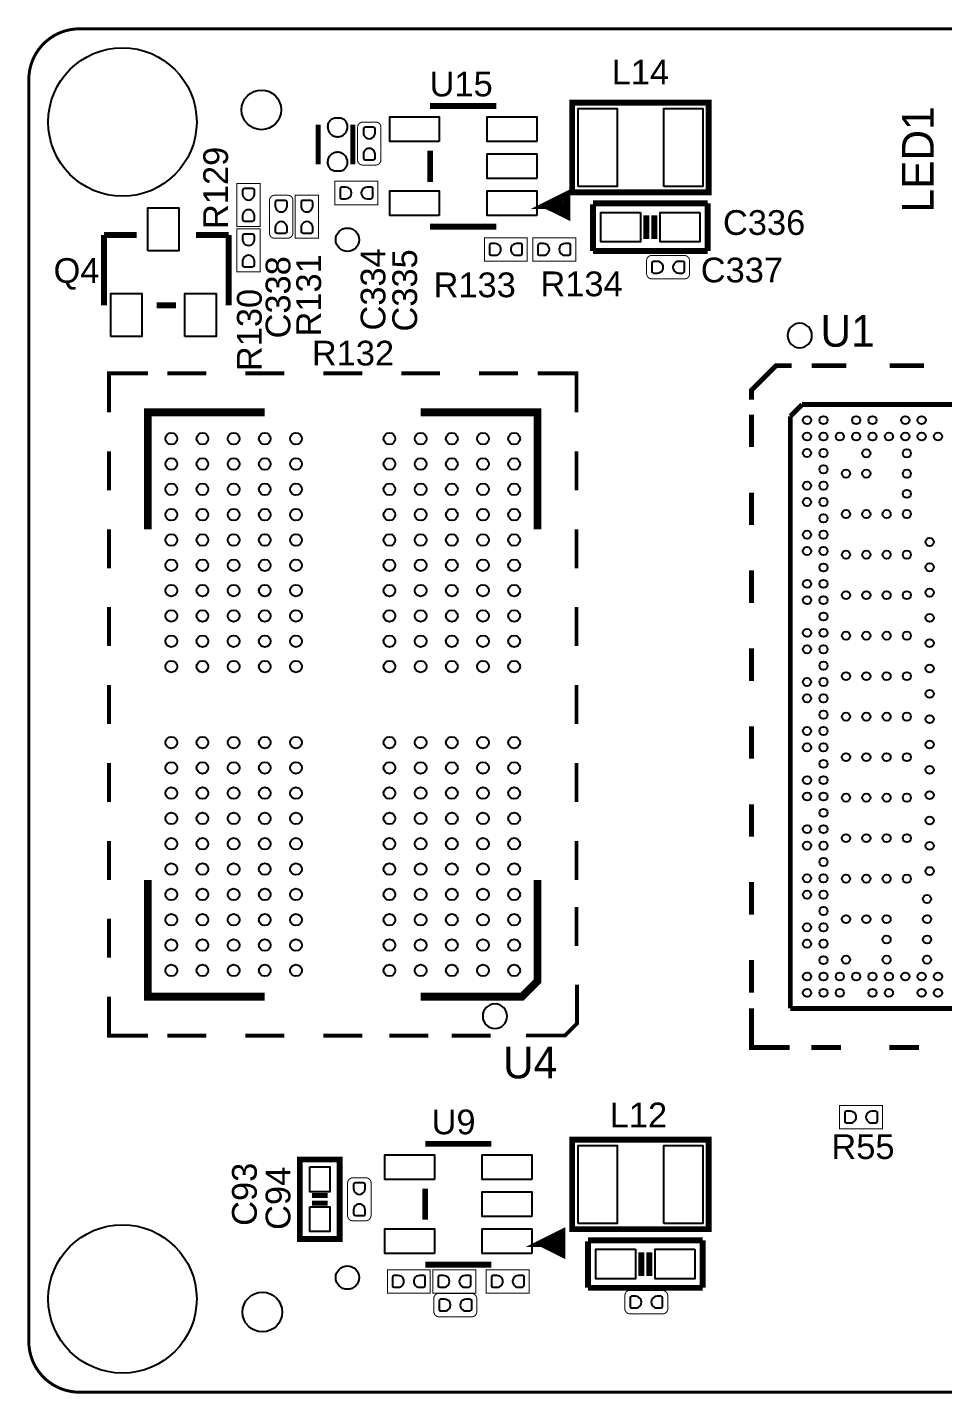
# Model space of a CAD drawing. Extents: x 0 to 57, y 0 to 35.
# Drawn here: x -0.04 to 23.46, y -0.04 to 35.04 of the extents above; entities that cross this region are included whole.
import ezdxf
from ezdxf.enums import TextEntityAlignment as Align

# ---------------------------------------------------------------- set-up
doc = ezdxf.new("R2010")
doc.units = 0
for name, color, linetype in [('BG_DXF_C', 7, 'CONTINUOUS'), ('BG_OUTLINE', 2, 'CONTINUOUS'), ('PIN_TOP', 5, 'CONTINUOUS')]:
    doc.layers.add(name, color=color, linetype=linetype)

msp = doc.modelspace()

# ---------------------------------------------------------------- linework, layer by layer
at = {"layer": 'BG_DXF_C'}
for points, const_width in [([(1.299972, 0), (55.699914, 0, 0.414214), (56.999886, 1.299972), (56.999886, 33.699958, 0.414214), (55.699914, 34.99993), (1.299972, 34.99993, 0.414214), (0, 33.699958), (0, 1.299972, 0.414214), (1.299972, 0)], 0.0762), ([(9.03732, 31.874968), (9.03732, 31.6357, -0.414214), (8.904986, 31.503366), (8.563864, 31.503366, -0.414214), (8.437118, 31.630112), (8.437118, 32.47009, -0.414214), (8.5725, 32.605472), (8.90905, 32.605472, -0.414214), (9.037574, 32.476948), (9.037574, 31.875222), (9.03732, 31.874968)], 0.0254), ([(6.17728, 30.355032), (6.17728, 30.5943, -0.414214), (6.309614, 30.726634), (6.650736, 30.726634, -0.414214), (6.777482, 30.599888), (6.777482, 29.75991, -0.414214), (6.6421, 29.624528), (6.30555, 29.624528, -0.414214), (6.177026, 29.753052), (6.177026, 30.354778), (6.17728, 30.355032)], 0.0254), ([(16.228568, 28.58008), (15.9893, 28.58008, -0.414214), (15.856966, 28.712414), (15.856966, 29.053536, -0.414214), (15.983712, 29.180282), (16.82369, 29.180282, -0.414214), (16.959072, 29.0449), (16.959072, 28.70835, -0.414214), (16.830548, 28.579826), (16.228822, 28.579826), (16.228568, 28.58008)], 0.0254), ([(8.78332, 4.773168), (8.78332, 4.5339, -0.414214), (8.650986, 4.401566), (8.309864, 4.401566, -0.414214), (8.183118, 4.528312), (8.183118, 5.36829, -0.414214), (8.3185, 5.503672), (8.65505, 5.503672, -0.414214), (8.783574, 5.375148), (8.783574, 4.773422), (8.78332, 4.773168)], 0.0254), ([(10.767568, 1.93548), (10.5283, 1.93548, -0.414214), (10.395966, 2.067814), (10.395966, 2.408936, -0.414214), (10.522712, 2.535682), (11.36269, 2.535682, -0.414214), (11.498072, 2.4003), (11.498072, 2.06375, -0.414214), (11.369548, 1.935226), (10.767822, 1.935226), (10.767568, 1.93548)], 0.0254), ([(15.669768, 2.01168), (15.4305, 2.01168, -0.414214), (15.298166, 2.144014), (15.298166, 2.485136, -0.414214), (15.424912, 2.611882), (16.26489, 2.611882, -0.414214), (16.400272, 2.4765), (16.400272, 2.13995, -0.414214), (16.271748, 2.011426), (15.670022, 2.011426), (15.669768, 2.01168)], 0.0254)]:
    msp.add_lwpolyline(points, format="xyb", dxfattribs=dict(at, const_width=const_width))
for points, const_width in [([(12.000484, 33.020508), (10.300716, 33.020508)], 0.1524), ([(16.09852, 33.10382), (17.44726, 33.10382), (17.44726, 30.80258), (13.94714, 30.80258), (13.94714, 33.10382), (16.09852, 33.10382)], 0.14986), ([(7.4295, 31.5214), (7.4295, 32.5374)], 0.127), ([(8.3185, 32.5374), (8.3185, 31.5214)], 0.127), ([(10.300716, 31.87065), (10.300716, 31.07055)], 0.1524), ([(5.93852, 30.38729), (5.93852, 29.929074), (5.338064, 29.929074), (5.338064, 31.03118), (5.93852, 31.03118), (5.93852, 30.38729)], 0.0254), ([(8.31469, 30.48508), (7.856474, 30.48508), (7.856474, 31.085536), (8.95858, 31.085536), (8.95858, 30.48508), (8.31469, 30.48508)], 0.0254), ([(13.30071, 30.470602), (13.800582, 30.220666), (13.800582, 30.720538), (13.30071, 30.470602), (13.700506, 30.470602)], 0.199898), ([(7.43712, 30.08249), (7.43712, 29.624274), (6.836664, 29.624274), (6.836664, 30.72638), (7.43712, 30.72638), (7.43712, 30.08249)], 0.0254), ([(17.4244, 30.5181), (14.478, 30.5181)], 0.1524), ([(14.478, 29.2989), (14.478, 30.4927)], 0.1524), ([(17.4244, 29.2989), (17.4244, 30.5181)], 0.1524), ([(15.8496, 30.2133), (15.8496, 29.6037)], 0.1524), ([(16.0528, 29.6037), (16.0528, 30.2133)], 0.1524), ([(5.93852, 29.21889), (5.93852, 28.760674), (5.338064, 28.760674), (5.338064, 29.86278), (5.93852, 29.86278), (5.93852, 29.21889)], 0.0254), ([(10.300716, 29.920692), (12.000484, 29.920692)], 0.1524), ([(1.930654, 29.703522), (1.930654, 27.900122)], 0.153924), ([(2.7686, 29.703522), (1.930654, 29.703522)], 0.153924), ([(4.2926, 29.703522), (5.130546, 29.703522)], 0.153924), ([(5.130546, 29.703522), (5.130546, 27.900122)], 0.153924), ([(12.15009, 29.03728), (11.691874, 29.03728), (11.691874, 29.637736), (12.79398, 29.637736), (12.79398, 29.03728), (12.15009, 29.03728)], 0.0254), ([(13.39469, 29.03728), (12.936474, 29.03728), (12.936474, 29.637736), (14.03858, 29.637736), (14.03858, 29.03728), (13.39469, 29.03728)], 0.0254), ([(17.4244, 29.2989), (14.478, 29.2989)], 0.1524), ([(3.280664, 27.903678), (3.780536, 27.903678)], 0.153924), ([(18.545302, 25.4762), (18.545302, 25.717246), (19.180302, 26.352246), (19.5834, 26.352246)], 0.127), ([(20.0914, 26.352246), (20.9804, 26.352246)], 0.127), ([(22.091396, 26.352246), (22.980396, 26.352246)], 0.127), ([(2.057146, 25.153112), (2.057146, 26.15311), (3.057144, 26.15311)], 0.100076), ([(4.557014, 26.15311), (3.557016, 26.15311)], 0.100076), ([(6.55701, 26.15311), (5.557012, 26.15311)], 0.100076), ([(8.55726, 26.15311), (7.557008, 26.15311)], 0.100076), ([(10.557256, 26.15311), (9.557258, 26.15311)], 0.100076), ([(12.557252, 26.15311), (11.557254, 26.15311)], 0.100076), ([(13.057124, 26.15311), (14.057122, 26.15311), (14.057122, 25.153112)], 0.100076), ([(19.5453, 25.052274), (19.845528, 25.352248)], 0.127), ([(19.845528, 25.352248), (33.8455, 25.352248)], 0.127), ([(3.057144, 22.153118), (3.057144, 25.153112), (6.057138, 25.153112)], 0.199898), ([(10.05713, 25.153112), (13.057124, 25.153112), (13.057124, 22.153118)], 0.199898), ([(18.545302, 24.260302), (18.545302, 25.0952)], 0.127), ([(19.5453, 9.852152), (19.5453, 25.052274)], 0.127), ([(2.057146, 24.153114), (2.057146, 23.153116)], 0.100076), ([(14.057122, 24.153114), (14.057122, 23.153116)], 0.100076), ([(18.545302, 22.260306), (18.545302, 23.095204)], 0.127), ([(2.057146, 22.153118), (2.057146, 21.15312)], 0.100076), ([(14.057122, 22.153118), (14.057122, 21.15312)], 0.100076), ([(18.545302, 20.26031), (18.545302, 21.095208)], 0.127), ([(2.057146, 20.153122), (2.057146, 19.153124)], 0.100076), ([(14.057122, 20.153122), (14.057122, 19.153124)], 0.100076), ([(18.545302, 18.260314), (18.545302, 19.095212)], 0.127), ([(2.057146, 18.153126), (2.057146, 17.152874)], 0.100076), ([(14.057122, 18.153126), (14.057122, 17.152874)], 0.100076), ([(18.545302, 16.260064), (18.545302, 17.095216)], 0.127), ([(2.057146, 16.152876), (2.057146, 15.152878)], 0.100076), ([(14.057122, 16.152876), (14.057122, 15.152878)], 0.100076), ([(18.545302, 14.260068), (18.545302, 15.09522)], 0.127), ([(2.057146, 14.15288), (2.057146, 13.152882)], 0.100076), ([(14.057122, 14.15288), (14.057122, 13.152882)], 0.100076), ([(6.057138, 10.152888), (3.057144, 10.152888), (3.057144, 13.152882)], 0.199898), ([(13.057124, 13.152882), (13.057124, 10.552938), (12.657074, 10.152888), (10.05713, 10.152888)], 0.199898), ([(18.545302, 12.260072), (18.545302, 13.095224)], 0.127), ([(14.057122, 12.453112), (14.057122, 11.453114)], 0.100076), ([(2.057146, 12.152884), (2.057146, 11.152886)], 0.100076), ([(18.545302, 10.260076), (18.545302, 11.095228)], 0.127), ([(3.057144, 9.15289), (2.057146, 9.15289), (2.057146, 10.152888)], 0.100076), ([(12.76223, 9.15797), (13.762228, 9.15797), (14.069314, 9.465056), (14.069314, 10.465054)], 0.100076), ([(19.529298, 8.852154), (18.545302, 8.852154), (18.545302, 9.8552)], 0.127), ([(33.8455, 9.852152), (19.5453, 9.852152)], 0.127), ([(4.557014, 9.15289), (3.557016, 9.15289)], 0.100076), ([(6.55701, 9.15289), (5.557012, 9.15289)], 0.100076), ([(8.55726, 9.15289), (7.557008, 9.15289)], 0.100076), ([(10.257028, 9.15289), (9.25703, 9.15289)], 0.100076), ([(11.857228, 9.15289), (10.85723, 9.15289)], 0.100076), ([(20.845272, 8.852154), (20.083272, 8.852154)], 0.127), ([(22.845268, 8.852154), (22.083268, 8.852154)], 0.127), ([(21.26869, 6.76148), (20.810474, 6.76148), (20.810474, 7.361936), (21.91258, 7.361936), (21.91258, 6.76148), (21.26869, 6.76148)], 0.0254), ([(11.873484, 6.375908), (10.173716, 6.375908)], 0.1524), ([(16.09852, 6.48462), (17.44726, 6.48462), (17.44726, 4.18338), (13.94714, 4.18338), (13.94714, 6.48462), (16.09852, 6.48462)], 0.14986), ([(7.97814, 5.97408), (7.97814, 3.93192), (6.95706, 3.93192), (6.95706, 5.97408), (7.97814, 5.97408)], 0.14986), ([(10.173716, 5.22605), (10.173716, 4.42595)], 0.1524), ([(7.66826, 5.05206), (7.26694, 5.05206)], 0.12954), ([(7.66826, 4.85394), (7.26694, 4.85394)], 0.12954), ([(13.17371, 3.826002), (13.673582, 3.576066), (13.673582, 4.075938), (13.17371, 3.826002), (13.573506, 3.826002)], 0.199898), ([(17.2974, 3.8989), (14.351, 3.8989)], 0.1524), ([(14.351, 2.6797), (14.351, 3.8735)], 0.1524), ([(17.2974, 2.6797), (17.2974, 3.8989)], 0.1524), ([(15.7226, 3.5941), (15.7226, 2.9845)], 0.1524), ([(15.9258, 2.9845), (15.9258, 3.5941)], 0.1524), ([(9.84631, 3.14452), (10.304526, 3.14452), (10.304526, 2.544064), (9.20242, 2.544064), (9.20242, 3.14452), (9.84631, 3.14452)], 0.0254), ([(10.173716, 3.276092), (11.873484, 3.276092)], 0.1524), ([(11.01471, 3.14452), (11.472926, 3.14452), (11.472926, 2.544064), (10.37082, 2.544064), (10.37082, 3.14452), (11.01471, 3.14452)], 0.0254), ([(12.38631, 3.14452), (12.844526, 3.14452), (12.844526, 2.544064), (11.74242, 2.544064), (11.74242, 3.14452), (12.38631, 3.14452)], 0.0254), ([(17.2974, 2.6797), (14.351, 2.6797)], 0.1524)]:
    msp.add_lwpolyline(points, dxfattribs=dict(at, const_width=const_width))
for points in [[(20.100798, 27.1272, 1), (19.472402, 27.1272, 1)], [(12.277598, 9.652, 1), (11.649202, 9.652, 1)]]:
    msp.add_lwpolyline(points, format="xyb", close=True, dxfattribs=at)
at = {"layer": 'BG_OUTLINE'}
msp.add_lwpolyline([(0, 29.740606), (0, 3.074924), (0, 1.291844, 0.41084), (1.30683, 0), (3.3782, 0), (52.27828, 0), (55.715154, 0, 0.411966), (56.999886, 1.294638), (56.999886, 4.280154), (56.999886, 31.206186), (56.999886, 33.722056, 0.410401), (55.705248, 34.99993), (54.149498, 34.99993), (8.897874, 34.99993), (1.304544, 34.99993, 0.41031), (0, 33.67786)], format="xyb", close=True, dxfattribs=at)
at = {"layer": 'PIN_TOP'}
for points in [[(7.671054, 32.512), (7.669784, 32.48787), (7.671054, 32.463994), (7.674102, 32.440118), (7.679436, 32.416496), (7.687056, 32.393636), (7.696454, 32.371538), (7.707884, 32.350456), (7.721092, 32.33039), (7.736332, 32.311594), (7.752842, 32.294068), (7.77113, 32.27832), (7.790688, 32.26435), (7.813548, 32.25292), (7.837424, 32.243776), (7.862062, 32.236918), (7.887208, 32.232092), (7.912608, 32.229806), (7.938008, 32.229806), (7.963408, 32.232092), (7.988554, 32.236918), (8.013192, 32.243776), (8.037068, 32.25292), (8.059928, 32.26435), (8.07974, 32.277812), (8.098282, 32.293052), (8.1153, 32.31007), (8.13054, 32.328866), (8.144002, 32.348678), (8.155432, 32.370014), (8.16483, 32.392112), (8.171942, 32.414972), (8.176768, 32.438594), (8.179308, 32.46247), (8.179562, 32.4866), (8.179816, 32.508444), (8.17753, 32.530034), (8.173212, 32.55137), (8.166608, 32.571944), (8.157718, 32.59201), (8.14705, 32.610806), (8.13435, 32.628332), (8.119872, 32.644588), (8.103616, 32.65932), (8.08609, 32.67202), (8.067294, 32.682942), (8.047482, 32.691832), (8.026654, 32.69869), (8.005318, 32.703008), (7.983728, 32.705294), (7.867142, 32.705294), (7.845806, 32.703262), (7.824724, 32.69869), (7.80415, 32.692086), (7.784592, 32.68345), (7.765796, 32.672782), (7.74827, 32.660336), (7.732268, 32.646112), (7.71779, 32.63011), (7.70509, 32.612838), (7.694168, 32.594296), (7.685024, 32.574738), (7.678166, 32.554418), (7.673594, 32.533336)], [(10.535666, 32.10306), (9.265666, 32.10306), (9.265666, 32.73806), (10.535666, 32.73806)], [(13.035534, 32.10306), (11.765534, 32.10306), (11.765534, 32.73806), (13.035534, 32.73806)], [(14.097254, 30.953202), (14.097254, 32.953198), (15.097252, 32.953198), (15.097252, 30.953202)], [(16.296894, 30.953202), (16.296894, 32.953198), (17.296892, 32.953198), (17.296892, 30.953202)], [(8.178546, 31.5468), (8.179816, 31.57093), (8.178546, 31.594806), (8.175498, 31.618682), (8.170164, 31.642304), (8.162544, 31.665164), (8.153146, 31.687262), (8.141716, 31.708344), (8.128508, 31.72841), (8.113268, 31.747206), (8.096758, 31.764732), (8.07847, 31.78048), (8.058912, 31.79445), (8.036052, 31.80588), (8.012176, 31.815024), (7.987538, 31.821882), (7.962392, 31.826708), (7.936992, 31.828994), (7.911592, 31.828994), (7.886192, 31.826708), (7.861046, 31.821882), (7.836408, 31.815024), (7.812532, 31.80588), (7.789672, 31.79445), (7.76986, 31.780988), (7.751318, 31.765748), (7.7343, 31.74873), (7.71906, 31.729934), (7.705598, 31.710122), (7.694168, 31.688786), (7.68477, 31.666688), (7.677658, 31.643828), (7.672832, 31.620206), (7.670292, 31.59633), (7.670038, 31.5722), (7.669784, 31.550356), (7.67207, 31.528766), (7.676388, 31.50743), (7.682992, 31.486856), (7.691882, 31.46679), (7.70255, 31.447994), (7.71525, 31.430468), (7.729728, 31.414212), (7.745984, 31.39948), (7.76351, 31.38678), (7.782306, 31.375858), (7.802118, 31.366968), (7.822946, 31.36011), (7.844282, 31.355792), (7.865872, 31.353506), (7.982458, 31.353506), (8.003794, 31.355538), (8.024876, 31.36011), (8.04545, 31.366714), (8.065008, 31.37535), (8.083804, 31.386018), (8.10133, 31.398464), (8.117332, 31.412688), (8.13181, 31.42869), (8.14451, 31.445962), (8.155432, 31.464504), (8.164576, 31.484062), (8.171434, 31.504382), (8.176006, 31.525464)], [(13.035534, 31.1531), (11.765534, 31.1531), (11.765534, 31.7881), (13.035534, 31.7881)], [(10.535666, 30.20314), (9.265666, 30.20314), (9.265666, 30.83814), (10.535666, 30.83814)], [(13.035534, 30.20314), (11.765534, 30.20314), (11.765534, 30.83814), (13.035534, 30.83814)], [(3.05435, 29.30271), (3.05435, 30.402784), (3.85445, 30.402784), (3.85445, 29.30271)], [(15.69974, 30.28823), (15.69974, 29.52877), (14.67866, 29.52877), (14.67866, 30.28823)], [(17.22374, 30.28823), (17.22374, 29.52877), (16.20266, 29.52877), (16.20266, 30.28823)], [(2.10439, 27.102562), (2.10439, 28.202636), (2.90449, 28.202636), (2.90449, 27.102562)], [(4.00431, 27.102562), (4.00431, 28.202636), (4.80441, 28.202636), (4.80441, 27.102562)], [(14.097254, 4.334002), (14.097254, 6.333998), (15.097252, 6.333998), (15.097252, 4.334002)], [(16.296894, 4.334002), (16.296894, 6.333998), (17.296892, 6.333998), (17.296892, 4.334002)], [(10.408666, 5.45846), (9.138666, 5.45846), (9.138666, 6.09346), (10.408666, 6.09346)], [(12.908534, 5.45846), (11.638534, 5.45846), (11.638534, 6.09346), (12.908534, 6.09346)], [(7.21233, 5.78358), (7.72287, 5.78358), (7.72287, 5.1435), (7.21233, 5.1435)], [(12.908534, 4.5085), (11.638534, 4.5085), (11.638534, 5.1435), (12.908534, 5.1435)], [(7.21233, 4.7625), (7.72287, 4.7625), (7.72287, 4.12242), (7.21233, 4.12242)], [(10.408666, 3.55854), (9.138666, 3.55854), (9.138666, 4.19354), (10.408666, 4.19354)], [(12.908534, 3.55854), (11.638534, 3.55854), (11.638534, 4.19354), (12.908534, 4.19354)], [(15.57274, 3.66903), (15.57274, 2.90957), (14.55166, 2.90957), (14.55166, 3.66903)], [(17.09674, 3.66903), (17.09674, 2.90957), (16.07566, 2.90957), (16.07566, 3.66903)]]:
    msp.add_lwpolyline(points, close=True, dxfattribs=at)
for points in [[(8.887714, 32.329882), (8.887714, 32.431482, 0.375524), (8.8392, 32.4739), (8.6233, 32.4739, 0.36542), (8.587486, 32.431482), (8.587486, 32.329882, 1.000028)], [(8.587486, 31.779718), (8.587486, 31.678118, 0.375524), (8.636, 31.6357), (8.8519, 31.6357, 0.36542), (8.887714, 31.678118), (8.887714, 31.779718, 1.000028)], [(5.788914, 30.755082), (5.788914, 30.856682, 0.375524), (5.7404, 30.8991), (5.5245, 30.8991, 0.36542), (5.488686, 30.856682), (5.488686, 30.755082, 1.000028)], [(8.132318, 30.934914), (8.030718, 30.934914, 0.375524), (7.9883, 30.8864), (7.9883, 30.6705, 0.36542), (8.030718, 30.634686), (8.132318, 30.634686, 1.000028)], [(8.682482, 30.634686), (8.784082, 30.634686, 0.375524), (8.8265, 30.6832), (8.8265, 30.8991, 0.36542), (8.784082, 30.934914), (8.682482, 30.934914, 1.000028)], [(6.627114, 30.450282), (6.627114, 30.551882, 0.375524), (6.5786, 30.5943), (6.3627, 30.5943, 0.36542), (6.326886, 30.551882), (6.326886, 30.450282, 1.000028)], [(7.287514, 30.450282), (7.287514, 30.551882, 0.375524), (7.239, 30.5943), (7.0231, 30.5943, 0.36542), (6.987286, 30.551882), (6.987286, 30.450282, 1.000028)], [(5.488686, 30.204918), (5.488686, 30.103318, 0.375524), (5.5372, 30.0609), (5.7531, 30.0609, 0.36542), (5.788914, 30.103318), (5.788914, 30.204918, 1.000028)], [(6.326886, 29.900118), (6.326886, 29.798518, 0.375524), (6.3754, 29.7561), (6.5913, 29.7561, 0.36542), (6.627114, 29.798518), (6.627114, 29.900118, 1.000028)], [(6.987286, 29.900118), (6.987286, 29.798518, 0.375524), (7.0358, 29.7561), (7.2517, 29.7561, 0.36542), (7.287514, 29.798518), (7.287514, 29.900118, 1.000028)], [(5.788914, 29.586682), (5.788914, 29.688282, 0.375524), (5.7404, 29.7307), (5.5245, 29.7307, 0.36542), (5.488686, 29.688282), (5.488686, 29.586682, 1.000028)], [(11.967718, 29.487114), (11.866118, 29.487114, 0.375524), (11.8237, 29.4386), (11.8237, 29.2227, 0.36542), (11.866118, 29.186886), (11.967718, 29.186886, 1.000028)], [(12.517882, 29.186886), (12.619482, 29.186886, 0.375524), (12.6619, 29.2354), (12.6619, 29.4513, 0.36542), (12.619482, 29.487114), (12.517882, 29.487114, 1.000028)], [(13.212318, 29.487114), (13.110718, 29.487114, 0.375524), (13.0683, 29.4386), (13.0683, 29.2227, 0.36542), (13.110718, 29.186886), (13.212318, 29.186886, 1.000028)], [(13.762482, 29.186886), (13.864082, 29.186886, 0.375524), (13.9065, 29.2354), (13.9065, 29.4513, 0.36542), (13.864082, 29.487114), (13.762482, 29.487114, 1.000028)], [(5.488686, 29.036518), (5.488686, 28.934918, 0.375524), (5.5372, 28.8925), (5.7531, 28.8925, 0.36542), (5.788914, 28.934918), (5.788914, 29.036518, 1.000028)], [(16.133318, 29.029914), (16.031718, 29.029914, 0.375524), (15.9893, 28.9814), (15.9893, 28.7655, 0.36542), (16.031718, 28.729686), (16.133318, 28.729686, 1.000028)], [(16.683482, 28.729686), (16.785082, 28.729686, 0.375524), (16.8275, 28.7782), (16.8275, 28.9941, 0.36542), (16.785082, 29.029914), (16.683482, 29.029914, 1.000028)], [(21.086318, 7.211314), (20.984718, 7.211314, 0.375524), (20.9423, 7.1628), (20.9423, 6.9469, 0.36542), (20.984718, 6.911086), (21.086318, 6.911086, 1.000028)], [(21.636482, 6.911086), (21.738082, 6.911086, 0.375524), (21.7805, 6.9596), (21.7805, 7.1755, 0.36542), (21.738082, 7.211314), (21.636482, 7.211314, 1.000028)], [(8.633714, 5.228082), (8.633714, 5.329682, 0.375524), (8.5852, 5.3721), (8.3693, 5.3721, 0.36542), (8.333486, 5.329682), (8.333486, 5.228082, 1.000028)], [(8.333486, 4.677918), (8.333486, 4.576318, 0.375524), (8.382, 4.5339), (8.5979, 4.5339, 0.36542), (8.633714, 4.576318), (8.633714, 4.677918, 1.000028)], [(9.478518, 2.994914), (9.376918, 2.994914, 0.375524), (9.3345, 2.9464), (9.3345, 2.7305, 0.36542), (9.376918, 2.694686), (9.478518, 2.694686, 1.000028)], [(10.028682, 2.694686), (10.130282, 2.694686, 0.375524), (10.1727, 2.7432), (10.1727, 2.9591, 0.36542), (10.130282, 2.994914), (10.028682, 2.994914, 1.000028)], [(10.646918, 2.994914), (10.545318, 2.994914, 0.375524), (10.5029, 2.9464), (10.5029, 2.7305, 0.36542), (10.545318, 2.694686), (10.646918, 2.694686, 1.000028)], [(11.197082, 2.694686), (11.298682, 2.694686, 0.375524), (11.3411, 2.7432), (11.3411, 2.9591, 0.36542), (11.298682, 2.994914), (11.197082, 2.994914, 1.000028)], [(12.018518, 2.994914), (11.916918, 2.994914, 0.375524), (11.8745, 2.9464), (11.8745, 2.7305, 0.36542), (11.916918, 2.694686), (12.018518, 2.694686, 1.000028)], [(12.568682, 2.694686), (12.670282, 2.694686, 0.375524), (12.7127, 2.7432), (12.7127, 2.9591, 0.36542), (12.670282, 2.994914), (12.568682, 2.994914, 1.000028)], [(15.574518, 2.461514), (15.472918, 2.461514, 0.375524), (15.4305, 2.413), (15.4305, 2.1971, 0.36542), (15.472918, 2.161286), (15.574518, 2.161286, 1.000028)], [(16.124682, 2.161286), (16.226282, 2.161286, 0.375524), (16.2687, 2.2098), (16.2687, 2.4257, 0.36542), (16.226282, 2.461514), (16.124682, 2.461514, 1.000028)], [(10.672318, 2.385314), (10.570718, 2.385314, 0.375524), (10.5283, 2.3368), (10.5283, 2.1209, 0.36542), (10.570718, 2.085086), (10.672318, 2.085086, 1.000028)], [(11.222482, 2.085086), (11.324082, 2.085086, 0.375524), (11.3665, 2.1336), (11.3665, 2.3495, 0.36542), (11.324082, 2.385314), (11.222482, 2.385314, 1.000028)]]:
    msp.add_lwpolyline(points, format="xyb", close=True, dxfattribs=at)
for centre, radius in [((2.403348, 32.607504), 1.905), ((5.969, 32.9184), 0.508), ((8.17753, 29.585666), 0.29972), ((19.975322, 24.952198), 0.105029), ((20.395438, 24.952198), 0.105029), ((21.235416, 24.952198), 0.105029), ((21.655532, 24.952198), 0.105029), ((22.49551, 24.952198), 0.105029), ((22.915372, 24.952198), 0.105029), ((3.657092, 24.47798), 0.14986), ((4.457192, 24.47798), 0.14986), ((5.257038, 24.47798), 0.14986), ((6.057138, 24.47798), 0.14986), ((6.857238, 24.47798), 0.14986), ((9.25703, 24.47798), 0.14986), ((10.05713, 24.47798), 0.14986), ((10.85723, 24.47798), 0.14986), ((11.657076, 24.47798), 0.14986), ((12.457176, 24.47798), 0.14986), ((19.975322, 24.532336), 0.105029), ((20.395438, 24.532336), 0.105029), ((20.8153, 24.532336), 0.105029), ((21.235416, 24.532336), 0.105029), ((21.655532, 24.532336), 0.105029), ((22.075394, 24.532336), 0.105029), ((22.49551, 24.532336), 0.105029), ((22.915372, 24.532336), 0.105029), ((23.335488, 24.532336), 0.105029), ((19.975322, 24.11222), 0.105029), ((20.395438, 24.11222), 0.105029), ((21.495512, 24.102314), 0.105029), ((22.535388, 24.102314), 0.105029), ((3.657092, 23.827994), 0.14986), ((4.457192, 23.827994), 0.14986), ((5.257038, 23.827994), 0.14986), ((6.057138, 23.827994), 0.14986), ((6.857238, 23.827994), 0.14986), ((9.25703, 23.827994), 0.14986), ((10.05713, 23.827994), 0.14986), ((10.85723, 23.827994), 0.14986), ((11.657076, 23.827994), 0.14986), ((12.457176, 23.827994), 0.14986), ((20.395438, 23.692104), 0.105029), ((20.97532, 23.582122), 0.105029), ((21.495512, 23.582122), 0.105029), ((22.535388, 23.582122), 0.105029), ((3.657092, 23.178008), 0.14986), ((4.457192, 23.178008), 0.14986), ((5.257038, 23.178008), 0.14986), ((6.057138, 23.178008), 0.14986), ((6.857238, 23.178008), 0.14986), ((9.25703, 23.178008), 0.14986), ((10.05713, 23.178008), 0.14986), ((10.85723, 23.178008), 0.14986), ((11.657076, 23.178008), 0.14986), ((12.457176, 23.178008), 0.14986), ((19.975322, 23.272242), 0.105029), ((20.395438, 23.272242), 0.105029), ((22.535388, 23.062184), 0.105029), ((19.975322, 22.852126), 0.105029), ((20.395438, 22.852126), 0.105029), ((3.657092, 22.528022), 0.14986), ((4.457192, 22.528022), 0.14986), ((5.257038, 22.528022), 0.14986), ((6.057138, 22.528022), 0.14986), ((6.857238, 22.528022), 0.14986), ((9.25703, 22.528022), 0.14986), ((10.05713, 22.528022), 0.14986), ((10.85723, 22.528022), 0.14986), ((11.657076, 22.528022), 0.14986), ((12.457176, 22.528022), 0.14986), ((20.395438, 22.432264), 0.105029), ((20.97532, 22.542246), 0.105029), ((21.495512, 22.542246), 0.105029), ((22.01545, 22.542246), 0.105029), ((22.535388, 22.542246), 0.105029), ((19.975322, 22.012148), 0.105029), ((20.395438, 22.012148), 0.105029), ((3.657092, 21.878036), 0.14986), ((4.457192, 21.878036), 0.14986), ((5.257038, 21.878036), 0.14986), ((6.057138, 21.878036), 0.14986), ((6.857238, 21.878036), 0.14986), ((9.25703, 21.878036), 0.14986), ((10.05713, 21.878036), 0.14986), ((10.85723, 21.878036), 0.14986), ((11.657076, 21.878036), 0.14986), ((12.457176, 21.878036), 0.14986), ((23.12035, 21.827236), 0.105029), ((19.975322, 21.592286), 0.105029), ((20.395438, 21.592286), 0.105029), ((20.97532, 21.502116), 0.105029), ((21.495512, 21.502116), 0.105029), ((22.01545, 21.502116), 0.105029), ((22.535388, 21.502116), 0.105029), ((3.657092, 21.22805), 0.14986), ((4.457192, 21.22805), 0.14986), ((5.257038, 21.22805), 0.14986), ((6.057138, 21.22805), 0.14986), ((6.857238, 21.22805), 0.14986), ((9.25703, 21.22805), 0.14986), ((10.05713, 21.22805), 0.14986), ((10.85723, 21.22805), 0.14986), ((11.657076, 21.22805), 0.14986), ((12.457176, 21.22805), 0.14986), ((20.395438, 21.17217), 0.105029), ((23.12035, 21.17725), 0.105029), ((3.657092, 20.578064), 0.14986), ((4.457192, 20.578064), 0.14986), ((5.257038, 20.578064), 0.14986), ((6.057138, 20.578064), 0.14986), ((6.857238, 20.578064), 0.14986), ((9.25703, 20.578064), 0.14986), ((10.05713, 20.578064), 0.14986), ((10.85723, 20.578064), 0.14986), ((11.657076, 20.578064), 0.14986), ((12.457176, 20.578064), 0.14986), ((19.975322, 20.752308), 0.105029), ((20.395438, 20.752308), 0.105029), ((19.975322, 20.332192), 0.105029), ((20.395438, 20.332192), 0.105029), ((20.97532, 20.46224), 0.105029), ((21.495512, 20.46224), 0.105029), ((22.01545, 20.46224), 0.105029), ((22.535388, 20.46224), 0.105029), ((23.12035, 20.527264), 0.105029), ((3.657092, 19.928078), 0.14986), ((4.457192, 19.928078), 0.14986), ((5.257038, 19.928078), 0.14986), ((6.057138, 19.928078), 0.14986), ((6.857238, 19.928078), 0.14986), ((9.25703, 19.928078), 0.14986), ((10.05713, 19.928078), 0.14986), ((10.85723, 19.928078), 0.14986), ((11.657076, 19.928078), 0.14986), ((12.457176, 19.928078), 0.14986), ((20.395438, 19.912076), 0.105029), ((23.12035, 19.877278), 0.105029), ((3.657092, 19.278092), 0.14986), ((4.457192, 19.278092), 0.14986), ((5.257038, 19.278092), 0.14986), ((6.057138, 19.278092), 0.14986), ((6.857238, 19.278092), 0.14986), ((9.25703, 19.278092), 0.14986), ((10.05713, 19.278092), 0.14986), ((10.85723, 19.278092), 0.14986), ((11.657076, 19.278092), 0.14986), ((12.457176, 19.278092), 0.14986), ((19.975322, 19.492214), 0.105029), ((20.395438, 19.492214), 0.105029), ((20.97532, 19.42211), 0.105029), ((21.495512, 19.42211), 0.105029), ((22.01545, 19.42211), 0.105029), ((22.535388, 19.42211), 0.105029), ((23.12035, 19.227292), 0.105029), ((19.975322, 19.072098), 0.105029), ((20.395438, 19.072098), 0.105029), ((3.657092, 18.628106), 0.14986), ((4.457192, 18.628106), 0.14986), ((5.257038, 18.628106), 0.14986), ((6.057138, 18.628106), 0.14986), ((6.857238, 18.628106), 0.14986), ((9.25703, 18.628106), 0.14986), ((10.05713, 18.628106), 0.14986), ((10.85723, 18.628106), 0.14986), ((11.657076, 18.628106), 0.14986), ((12.457176, 18.628106), 0.14986), ((20.395438, 18.652236), 0.105029), ((23.12035, 18.577306), 0.105029), ((19.975322, 18.23212), 0.105029), ((20.395438, 18.23212), 0.105029), ((20.97532, 18.382234), 0.105029), ((21.495512, 18.382234), 0.105029), ((22.01545, 18.382234), 0.105029), ((22.535388, 18.382234), 0.105029), ((19.975322, 17.812258), 0.105029), ((20.395438, 17.812258), 0.105029), ((23.12035, 17.92732), 0.105029), ((20.395438, 17.392142), 0.105029), ((20.97532, 17.342104), 0.105029), ((21.495512, 17.342104), 0.105029), ((22.01545, 17.342104), 0.105029), ((22.535388, 17.342104), 0.105029), ((23.12035, 17.27708), 0.105029), ((19.975322, 16.97228), 0.105029), ((20.395438, 16.97228), 0.105029), ((3.657092, 16.677894), 0.14986), ((4.457192, 16.677894), 0.14986), ((5.257038, 16.677894), 0.14986), ((6.057138, 16.677894), 0.14986), ((6.857238, 16.677894), 0.14986), ((9.25703, 16.677894), 0.14986), ((10.05713, 16.677894), 0.14986), ((10.85723, 16.677894), 0.14986), ((11.657076, 16.677894), 0.14986), ((12.457176, 16.677894), 0.14986), ((19.975322, 16.552164), 0.105029), ((20.395438, 16.552164), 0.105029), ((23.12035, 16.627094), 0.105029), ((3.657092, 16.027908), 0.14986), ((4.457192, 16.027908), 0.14986), ((5.257038, 16.027908), 0.14986), ((6.057138, 16.027908), 0.14986), ((6.857238, 16.027908), 0.14986), ((9.25703, 16.027908), 0.14986), ((10.05713, 16.027908), 0.14986), ((10.85723, 16.027908), 0.14986), ((11.657076, 16.027908), 0.14986), ((12.457176, 16.027908), 0.14986), ((20.395438, 16.132302), 0.105029), ((20.97532, 16.302228), 0.105029), ((21.495512, 16.302228), 0.105029), ((22.01545, 16.302228), 0.105029), ((22.535388, 16.302228), 0.105029), ((19.975322, 15.712186), 0.105029), ((20.395438, 15.712186), 0.105029), ((23.12035, 15.977108), 0.105029), ((3.657092, 15.377922), 0.14986), ((4.457192, 15.377922), 0.14986), ((5.257038, 15.377922), 0.14986), ((6.057138, 15.377922), 0.14986), ((6.857238, 15.377922), 0.14986), ((9.25703, 15.377922), 0.14986), ((10.05713, 15.377922), 0.14986), ((10.85723, 15.377922), 0.14986), ((11.657076, 15.377922), 0.14986), ((12.457176, 15.377922), 0.14986), ((19.975322, 15.292324), 0.105029), ((20.395438, 15.292324), 0.105029), ((20.97532, 15.262098), 0.105029), ((21.495512, 15.262098), 0.105029), ((22.01545, 15.262098), 0.105029), ((22.535388, 15.262098), 0.105029), ((23.12035, 15.327122), 0.105029), ((3.657092, 14.727936), 0.14986), ((4.457192, 14.727936), 0.14986), ((5.257038, 14.727936), 0.14986), ((6.057138, 14.727936), 0.14986), ((6.857238, 14.727936), 0.14986), ((9.25703, 14.727936), 0.14986), ((10.05713, 14.727936), 0.14986), ((10.85723, 14.727936), 0.14986), ((11.657076, 14.727936), 0.14986), ((12.457176, 14.727936), 0.14986), ((20.395438, 14.872208), 0.105029), ((23.12035, 14.677136), 0.105029), ((19.975322, 14.452092), 0.105029), ((20.395438, 14.452092), 0.105029), ((3.657092, 14.07795), 0.14986), ((4.457192, 14.07795), 0.14986), ((5.257038, 14.07795), 0.14986), ((6.057138, 14.07795), 0.14986), ((6.857238, 14.07795), 0.14986), ((9.25703, 14.07795), 0.14986), ((10.05713, 14.07795), 0.14986), ((10.85723, 14.07795), 0.14986), ((11.657076, 14.07795), 0.14986), ((12.457176, 14.07795), 0.14986), ((19.975322, 14.03223), 0.105029), ((20.395438, 14.03223), 0.105029), ((20.97532, 14.222222), 0.105029), ((21.495512, 14.222222), 0.105029), ((22.01545, 14.222222), 0.105029), ((22.535388, 14.222222), 0.105029), ((23.12035, 14.02715), 0.105029), ((20.395438, 13.612114), 0.105029), ((3.657092, 13.427964), 0.14986), ((4.457192, 13.427964), 0.14986), ((5.257038, 13.427964), 0.14986), ((6.057138, 13.427964), 0.14986), ((6.857238, 13.427964), 0.14986), ((9.25703, 13.427964), 0.14986), ((10.05713, 13.427964), 0.14986), ((10.85723, 13.427964), 0.14986), ((11.657076, 13.427964), 0.14986), ((12.457176, 13.427964), 0.14986), ((23.12035, 13.377164), 0.105029), ((19.975322, 13.192252), 0.105029), ((20.395438, 13.192252), 0.105029), ((20.97532, 13.182092), 0.105029), ((21.495512, 13.182092), 0.105029), ((22.01545, 13.182092), 0.105029), ((22.535388, 13.182092), 0.105029), ((3.657092, 12.777978), 0.14986), ((4.457192, 12.777978), 0.14986), ((5.257038, 12.777978), 0.14986), ((6.057138, 12.777978), 0.14986), ((6.857238, 12.777978), 0.14986), ((9.25703, 12.777978), 0.14986), ((10.05713, 12.777978), 0.14986), ((10.85723, 12.777978), 0.14986), ((11.657076, 12.777978), 0.14986), ((12.457176, 12.777978), 0.14986), ((19.975322, 12.772136), 0.105029), ((20.395438, 12.772136), 0.105029), ((23.055326, 12.662154), 0.105029), ((3.657092, 12.127992), 0.14986), ((4.457192, 12.127992), 0.14986), ((5.257038, 12.127992), 0.14986), ((6.057138, 12.127992), 0.14986), ((6.857238, 12.127992), 0.14986), ((9.25703, 12.127992), 0.14986), ((10.05713, 12.127992), 0.14986), ((10.85723, 12.127992), 0.14986), ((11.657076, 12.127992), 0.14986), ((12.457176, 12.127992), 0.14986), ((20.395438, 12.352274), 0.105029), ((19.975322, 11.932158), 0.105029), ((20.395438, 11.932158), 0.105029), ((20.97532, 12.142216), 0.105029), ((21.495512, 12.142216), 0.105029), ((22.01545, 12.142216), 0.105029), ((23.055326, 12.142216), 0.105029), ((3.657092, 11.478006), 0.14986), ((4.457192, 11.478006), 0.14986), ((5.257038, 11.478006), 0.14986), ((6.057138, 11.478006), 0.14986), ((6.857238, 11.478006), 0.14986), ((9.25703, 11.478006), 0.14986), ((10.05713, 11.478006), 0.14986), ((10.85723, 11.478006), 0.14986), ((11.657076, 11.478006), 0.14986), ((12.457176, 11.478006), 0.14986), ((19.975322, 11.512296), 0.105029), ((20.395438, 11.512296), 0.105029), ((22.01545, 11.622278), 0.105029), ((23.055326, 11.622278), 0.105029), ((3.657092, 10.82802), 0.14986), ((4.457192, 10.82802), 0.14986), ((5.257038, 10.82802), 0.14986), ((6.057138, 10.82802), 0.14986), ((6.857238, 10.82802), 0.14986), ((9.25703, 10.82802), 0.14986), ((10.05713, 10.82802), 0.14986), ((10.85723, 10.82802), 0.14986), ((11.657076, 10.82802), 0.14986), ((12.457176, 10.82802), 0.14986), ((20.395438, 11.09218), 0.105029), ((20.97532, 11.102086), 0.105029), ((22.01545, 11.102086), 0.105029), ((23.055326, 11.102086), 0.105029), ((19.975322, 10.672064), 0.105029), ((20.395438, 10.672064), 0.105029), ((20.8153, 10.672064), 0.105029), ((21.235416, 10.672064), 0.105029), ((21.655532, 10.672064), 0.105029), ((22.075394, 10.672064), 0.105029), ((22.49551, 10.672064), 0.105029), ((22.915372, 10.672064), 0.105029), ((23.335488, 10.672064), 0.105029), ((19.975322, 10.252202), 0.105029), ((20.395438, 10.252202), 0.105029), ((20.8153, 10.252202), 0.105029), ((21.655532, 10.252202), 0.105029), ((22.075394, 10.252202), 0.105029), ((22.915372, 10.252202), 0.105029), ((23.335488, 10.252202), 0.105029), ((2.403348, 2.39395), 1.905), ((8.17753, 2.941066), 0.29972), ((5.9944, 2.0574), 0.508)]:
    msp.add_circle(centre, radius, dxfattribs=at)

# ---------------------------------------------------------------- texts
at = {"layer": 'BG_DXF_C', "width": 1.04}
for s, p in [('L14', (15.6972, 33.570418)), ('C336', (18.8722, 29.709364)), ('L12', (15.6464, 6.798818))]:
    msp.add_text(s, height=0.635, dxfattribs=at).set_placement(p, align=Align.CENTER)
at = {"layer": 'BG_DXF_C'}
for s, height, width, p in [('U15', 0.635, 1.04, (10.287, 33.265364)), ('Q4', 0.635, 1.04, (0.635254, 28.47721)), ('C337', 0.635, 1.04, (17.2466, 28.490418)), ('R134', 0.635, 1.04, (13.1318, 28.134818)), ('R133', 0.635, 1.04, (10.3886, 28.109418)), ('U1', 0.8128, 1.000312, (20.32, 26.839164)), ('R132', 0.635, 1.04, (7.2644, 26.356818)), ('U4', 0.8128, 1.000312, (12.171934, 8.055864)), ('U9', 0.635, 1.04, (10.3378, 6.620764)), ('R55', 0.635, 1.04, (20.5994, 5.986018))]:
    msp.add_text(s, height=height, dxfattribs=dict(at, width=width)).set_placement(p)
for s, height, width, p in [('LED1', 0.8128, 1.000312, (23.223982, 31.6484)), ('C93', 0.635, 1.04, (5.850636, 5.08))]:
    msp.add_text(s, height=height, rotation=90, dxfattribs=dict(at, width=width)).set_placement(p, align=Align.CENTER)
at = {"layer": 'BG_DXF_C', "width": 1.04}
for s, p in [('R129', (5.112512, 29.860748)), ('C338', (6.714236, 27.051254)), ('R131', (7.501382, 27.101546)), ('C334', (9.152382, 27.2542)), ('C335', (9.965182, 27.228546)), ('R130', (5.977382, 26.212546)), ('C94', (6.713982, 4.1656))]:
    msp.add_text(s, height=0.635, rotation=90, dxfattribs=at).set_placement(p)

doc.saveas('drawing.dxf')
